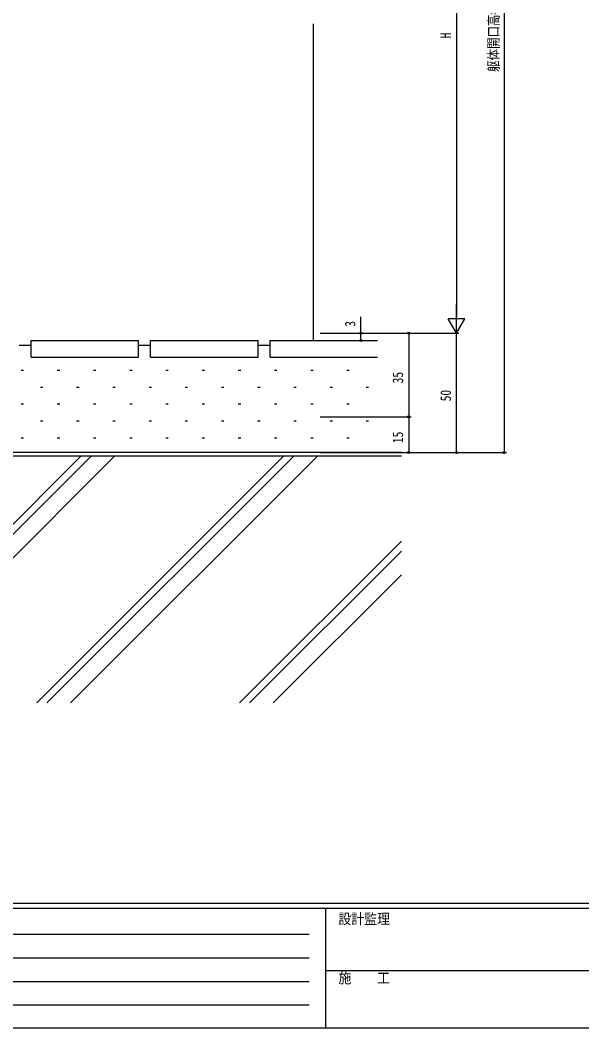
# Model space of a CAD drawing. Units: millimetres, scale not verified. Extents: x -567 to 567, y -403 to 403.
# Drawn here: x -322.5 to -87.4, y -403 to 18.9 of the extents above; entities that cross this region are included whole.
import ezdxf
from ezdxf.enums import TextEntityAlignment as Align

# ---------------------------------------------------------------- set-up
doc = ezdxf.new("R2010")
doc.units = ezdxf.units.MM
doc.header["$LTSCALE"] = 2
for name, color, linetype in [('0-5_YKK_D', 6, 'Continuous'), ('0-6_YKK_ZWAK', 7, 'Continuous'), ('0-7_YSS_K', 3, 'Continuous'), ('0-8_YSS_KE', 3, 'Continuous')]:
    doc.layers.add(name, color=color, linetype=linetype)
doc.styles.add('ＭＳ ゴシック', font='')
doc.styles.get('ＭＳ ゴシック').set_extended_font_data('MS Gothic')

msp = doc.modelspace()

# ---------------------------------------------------------------- linework, layer by layer
at = {"layer": '0-5_YKK_D'}
for p, q in [((-119.911, 207.814), (-119.911, -162.186)), ((-139.911, 130.814), (-139.911, -105.186)), ((-139.911, -112.186), (-139.911, -100.061)), ((-139.911, -112.186), (-143.411, -106.123)), ((-136.411, -106.123), (-143.411, -106.123)), ((-139.911, -112.186), (-136.411, -106.123)), ((-196.911, -112.186), (-138.911, -112.186)), ((-196.911, -112.186), (-158.911, -112.186)), ((-196.911, -112.186), (-138.911, -112.186)), ((-196.911, -112.186), (-178.911, -112.186)), ((-159.911, -112.186), (-159.911, -147.186)), ((-139.911, -162.186), (-139.911, -112.186)), ((-196.911, -115.186), (-178.911, -115.186)), ((-196.911, -147.186), (-158.911, -147.186)), ((-196.911, -147.186), (-158.911, -147.186)), ((-159.911, -147.186), (-159.911, -162.182)), ((-196.911, -162.182), (-158.911, -162.182)), ((-196.911, -162.186), (-138.911, -162.186)), ((-161.914, -162.186), (-118.911, -162.186))]:
    msp.add_line(p, q, dxfattribs=at)
msp.add_lwpolyline([(-179.911, -115.186), (-179.911, -112.186), (-179.911, -105.286)], dxfattribs=at)
for centre in [(-179.911, -112.186), (-159.911, -112.186), (-179.911, -115.186), (-159.911, -147.186), (-159.911, -147.186), (-159.911, -162.182), (-139.911, -162.186), (-119.911, -162.186)]:
    msp.add_circle(centre, 0.425, dxfattribs=at)
at = {"layer": '0-6_YKK_ZWAK'}
for p, q in [((537.3, -351), (-562.7, -351)), ((483.3, -353), (-562.7, -353)), ((-194.7, -353), (-194.7, -403)), ((-556.13, -363.732), (-201.57, -363.732)), ((-556.13, -373.63), (-201.57, -373.63)), ((-194.7, -378.999), (-10.7, -378.999)), ((-556.13, -383.528), (-201.57, -383.528)), ((-556.13, -393.426), (-201.57, -393.426)), ((-562.7, -403), (483.3, -403))]:
    msp.add_line(p, q, dxfattribs=at)
at = {"layer": '0-7_YSS_K'}
for p, q in [((-199.911, 17.365), (-199.911, -115.186)), ((-322.105, -127.668), (-321.105, -127.668)), ((-306.955, -127.668), (-305.955, -127.668)), ((-291.805, -127.668), (-290.805, -127.668)), ((-276.655, -127.668), (-275.655, -127.668)), ((-261.505, -127.668), (-260.505, -127.668)), ((-246.355, -127.668), (-245.355, -127.668)), ((-231.205, -127.668), (-230.205, -127.668)), ((-216.055, -127.668), (-215.055, -127.668)), ((-200.905, -127.668), (-199.905, -127.668)), ((-185.755, -127.668), (-184.755, -127.668)), ((-314.03, -134.743), (-313.03, -134.743)), ((-298.88, -134.743), (-297.88, -134.743)), ((-283.73, -134.743), (-282.73, -134.743)), ((-268.58, -134.743), (-267.58, -134.743)), ((-253.43, -134.743), (-252.43, -134.743)), ((-238.28, -134.743), (-237.28, -134.743)), ((-223.13, -134.743), (-222.13, -134.743)), ((-207.98, -134.743), (-206.98, -134.743)), ((-192.83, -134.743), (-191.83, -134.743)), ((-177.68, -134.743), (-176.68, -134.743)), ((-322.105, -141.818), (-321.105, -141.818)), ((-306.955, -141.818), (-305.955, -141.818)), ((-291.805, -141.818), (-290.805, -141.818)), ((-276.655, -141.818), (-275.655, -141.818)), ((-261.505, -141.818), (-260.505, -141.818)), ((-246.355, -141.818), (-245.355, -141.818)), ((-231.205, -141.818), (-230.205, -141.818)), ((-216.055, -141.818), (-215.055, -141.818)), ((-200.905, -141.818), (-199.905, -141.818)), ((-185.755, -141.818), (-184.755, -141.818)), ((-314.03, -148.893), (-313.03, -148.893)), ((-298.88, -148.893), (-297.88, -148.893)), ((-283.73, -148.893), (-282.73, -148.893)), ((-268.58, -148.893), (-267.58, -148.893)), ((-253.43, -148.893), (-252.43, -148.893)), ((-238.28, -148.893), (-237.28, -148.893)), ((-223.13, -148.893), (-222.13, -148.893)), ((-207.98, -148.893), (-206.98, -148.893)), ((-192.83, -148.893), (-191.83, -148.893)), ((-177.68, -148.893), (-176.68, -148.893)), ((-322.105, -155.968), (-321.105, -155.968)), ((-306.955, -155.968), (-305.955, -155.968)), ((-291.805, -155.968), (-290.805, -155.968)), ((-276.655, -155.968), (-275.655, -155.968)), ((-261.505, -155.968), (-260.505, -155.968)), ((-246.355, -155.968), (-245.355, -155.968)), ((-231.205, -155.968), (-230.205, -155.968)), ((-216.055, -155.968), (-215.055, -155.968)), ((-200.905, -155.968), (-199.905, -155.968)), ((-185.755, -155.968), (-184.755, -155.968)), ((-162.914, -163.686), (-506.13, -163.686)), ((-297.101, -163.686), (-395.518, -262.103)), ((-292.858, -163.686), (-395.518, -266.345)), ((-282.958, -163.686), (-386.271, -266.998)), ((-212.248, -163.686), (-315.561, -266.998)), ((-208.005, -163.686), (-311.318, -266.998)), ((-198.106, -163.686), (-301.418, -266.998)), ((-162.914, -199.205), (-230.708, -266.998)), ((-162.914, -203.447), (-226.465, -266.998)), ((-162.914, -213.347), (-216.566, -266.998))]:
    msp.add_line(p, q, dxfattribs=at)
at = {"layer": '0-8_YSS_KE'}
for p, q in [((-322.914, -117.186), (-317.914, -117.186)), ((-317.914, -115.186), (-272.914, -115.186)), ((-317.914, -122.186), (-317.914, -115.186)), ((-272.914, -122.186), (-272.914, -115.186)), ((-272.914, -117.186), (-267.914, -117.186)), ((-222.914, -122.186), (-222.914, -115.185)), ((-222.914, -117.186), (-217.914, -117.186)), ((-217.914, -122.186), (-217.914, -115.185)), ((-217.914, -115.186), (-172.914, -115.186)), ((-317.914, -122.186), (-272.914, -122.186)), ((-267.914, -122.186), (-222.914, -122.186)), ((-217.914, -122.186), (-172.914, -122.186)), ((-162.914, -162.186), (-506.13, -162.186))]:
    msp.add_line(p, q, dxfattribs=at)
msp.add_lwpolyline([(-267.914, -122.186), (-267.914, -115.186), (-222.914, -115.186)], dxfattribs=at)

# ---------------------------------------------------------------- texts
at = {"layer": '0-5_YKK_D', "style": 'ＭＳ ゴシック', "width": 0.8}
for s, p in [('躯体開口高=H+120', (-120.911, -2.786)), ('H', (-140.911, 11.214)), ('3', (-180.911, -109.486)), ('35', (-160.911, -133.206)), ('50', (-140.911, -140.706)), ('15', (-160.911, -158.204))]:
    msp.add_text(s, height=4.399, rotation=90, dxfattribs=at).set_placement(p, align=Align.BOTTOM_LEFT)
at = {"layer": '0-6_YKK_ZWAK', "style": 'ＭＳ ゴシック', "width": 0.9}
for s, p in [('設計監理', (-189.315, -360.904)), ('施\u3000\u3000工', (-189.315, -385.649))]:
    msp.add_text(s, height=4.399, dxfattribs=at).set_placement(p, align=Align.BOTTOM_LEFT)

doc.saveas('drawing.dxf')
